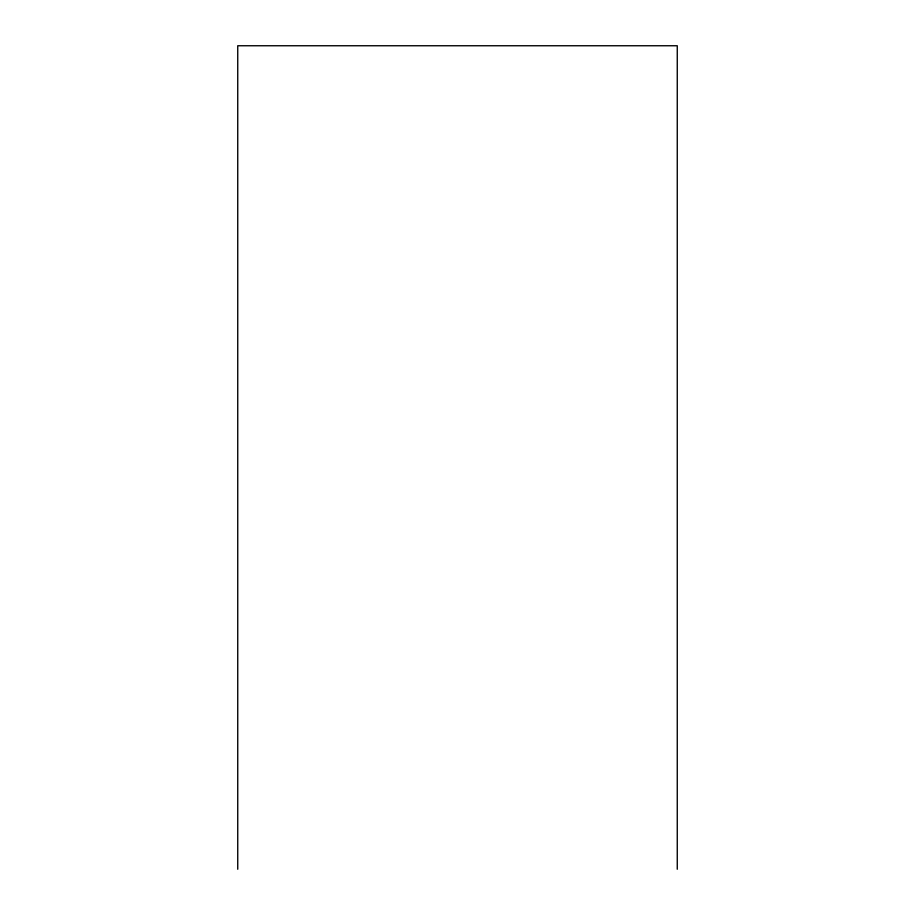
<?xml version="1.0" encoding="UTF-8"?>
<svg xmlns="http://www.w3.org/2000/svg" width="915" height="915" viewBox="0 0 915 915"><rect width="100%" height="100%" fill="white"/><g stroke="black" fill="none" stroke-linecap="round" stroke-linejoin="round"><path stroke-width="1.37" d="M677.26 869.25L677.26 45.75L237.74 45.75L237.74 869.25"/></g></svg>
